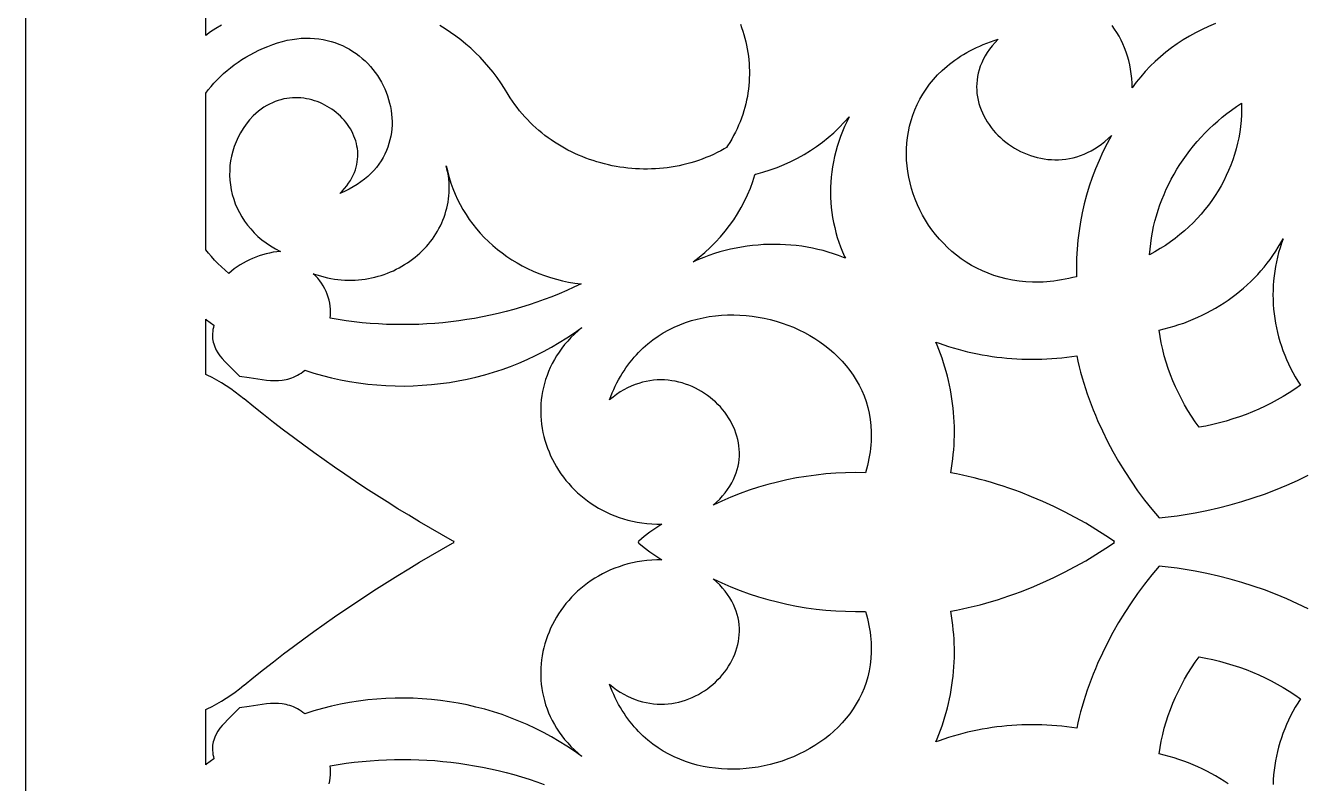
# Model space of a CAD drawing. Extents: x 2430 to 3430, y -1053 to 947.
# Drawn here: x 2429.6 to 2784.1, y 300.2 to 510.6 of the extents above; entities that cross this region are included whole.
import ezdxf

# ---------------------------------------------------------------- set-up
doc = ezdxf.new("R2010")
doc.units = 0
doc.layers.add('LAYER_1', color=18, linetype='CONTINUOUS')

msp = doc.modelspace()

# ---------------------------------------------------------------- linework, layer by layer
at = {"layer": 'LAYER_1'}
for points in [[(2429.56, -1052.54), (3429.56, -1052.54), (3429.56, 947.46), (2429.56, 947.46)], [(2508.55, 507.14), (2509.76, 507.07), (2510.94, 506.94), (2512.1, 506.76), (2513.23, 506.52), (2514.34, 506.23), (2515.41, 505.89), (2516.46, 505.5), (2517.48, 505.06), (2518.47, 504.57), (2519.43, 504.05), (2520.36, 503.48), (2521.26, 502.87), (2522.12, 502.22), (2522.95, 501.53), (2523.75, 500.81), (2524.51, 500.06), (2525.23, 499.28), (2525.92, 498.46), (2526.57, 497.62), (2527.18, 496.76), (2527.75, 495.87), (2528.28, 494.96), (2528.77, 494.03), (2529.22, 493.08), (2529.62, 492.11), (2529.98, 491.13), (2530.3, 490.14), (2530.57, 489.13), (2530.8, 488.12), (2530.98, 487.1), (2531.12, 486.07), (2531.2, 485.04), (2531.24, 484.01), (2531.23, 482.98), (2531.16, 481.95), (2531.05, 480.92), (2530.88, 479.9), (2530.66, 478.89), (2530.39, 477.89), (2530.06, 476.89), (2529.68, 475.91), (2529.24, 474.95), (2528.74, 474), (2528.19, 473.07), (2527.57, 472.16), (2526.9, 471.27), (2526.17, 470.41), (2525.38, 469.57), (2524.52, 468.76), (2523.6, 467.97), (2522.62, 467.22), (2521.58, 466.5), (2520.47, 465.82), (2519.3, 465.17), (2518.06, 464.57), (2516.75, 464), (2517.44, 464.7), (2518.08, 465.41), (2518.67, 466.13), (2519.2, 466.86), (2519.68, 467.59), (2520.1, 468.33), (2520.47, 469.07), (2520.8, 469.81), (2521.07, 470.56), (2521.3, 471.3), (2521.48, 472.05), (2521.61, 472.79), (2521.7, 473.54), (2521.74, 474.28), (2521.75, 475.01), (2521.71, 475.75), (2521.63, 476.47), (2521.51, 477.19), (2521.35, 477.9), (2521.16, 478.6), (2520.93, 479.29), (2520.67, 479.97), (2520.37, 480.64), (2520.04, 481.3), (2519.68, 481.94), (2519.28, 482.57), (2518.86, 483.18), (2518.41, 483.77), (2517.93, 484.35), (2517.43, 484.91), (2516.9, 485.44), (2516.35, 485.96), (2515.78, 486.46), (2515.18, 486.93), (2514.57, 487.38), (2513.93, 487.8), (2513.28, 488.2), (2512.6, 488.57), (2511.92, 488.91), (2511.21, 489.23), (2510.5, 489.51), (2509.77, 489.77), (2509.03, 489.99), (2508.28, 490.18), (2507.52, 490.34), (2506.75, 490.46), (2505.97, 490.54), (2505.19, 490.59), (2504.4, 490.6), (2503.61, 490.58), (2502.81, 490.51), (2502.02, 490.4), (2501.22, 490.26), (2500.42, 490.06), (2499.63, 489.83), (2498.83, 489.55), (2498.05, 489.22), (2497.26, 488.85), (2496.48, 488.43), (2495.71, 487.97), (2494.95, 487.45), (2494.19, 486.88), (2493.45, 486.26), (2492.72, 485.59), (2491.71, 484.46), (2490.79, 483.3), (2489.95, 482.1), (2489.2, 480.87), (2488.53, 479.62), (2487.95, 478.35), (2487.45, 477.05), (2487.03, 475.74), (2486.7, 474.42), (2486.45, 473.08), (2486.28, 471.74), (2486.19, 470.4), (2486.18, 469.06), (2486.25, 467.72), (2486.39, 466.39), (2486.62, 465.06), (2486.92, 463.76), (2487.3, 462.46), (2487.75, 461.19), (2488.28, 459.94), (2488.88, 458.72), (2489.56, 457.53), (2490.31, 456.37), (2491.13, 455.24), (2492.03, 454.16), (2493, 453.12), (2494.03, 452.12), (2495.14, 451.17), (2496.31, 450.28), (2497.56, 449.44), (2498.87, 448.66), (2500.25, 447.95), (2499.25, 447.83), (2498.25, 447.68), (2497.27, 447.49), (2496.3, 447.26), (2495.34, 447), (2494.39, 446.7), (2493.46, 446.36), (2492.55, 445.99), (2491.65, 445.59), (2490.77, 445.15), (2489.91, 444.67), (2489.07, 444.17), (2488.25, 443.63), (2487.46, 443.06), (2486.69, 442.45), (2485.94, 441.82), (2484.9, 442.71), (2483.89, 443.62), (2482.93, 444.55), (2482.01, 445.51), (2481.13, 446.48), (2480.29, 447.47), (2479.56, 448.4), (2479.56, 491.91), (2480.25, 492.8), (2481.03, 493.74), (2481.84, 494.66), (2482.7, 495.56), (2483.58, 496.44), (2484.5, 497.3), (2485.45, 498.13), (2486.44, 498.93), (2487.46, 499.71), (2488.51, 500.46), (2489.6, 501.18), (2490.72, 501.87), (2491.87, 502.53), (2493.06, 503.16), (2494.27, 503.76), (2495.53, 504.33), (2496.81, 504.86), (2498.12, 505.36), (2499.5, 505.83), (2500.85, 506.22), (2502.18, 506.54), (2503.5, 506.79), (2504.8, 506.97), (2506.07, 507.09), (2507.32, 507.15)], [(2698.54, 505.95), (2697.75, 505.02), (2697.03, 504.08), (2696.38, 503.14), (2695.8, 502.19), (2695.29, 501.24), (2694.84, 500.28), (2694.46, 499.33), (2694.14, 498.37), (2693.88, 497.41), (2693.68, 496.45), (2693.54, 495.5), (2693.45, 494.55), (2693.42, 493.6), (2693.45, 492.67), (2693.53, 491.73), (2693.66, 490.81), (2693.83, 489.9), (2694.06, 489), (2694.33, 488.12), (2694.65, 487.24), (2695.02, 486.38), (2695.42, 485.54), (2695.87, 484.72), (2696.36, 483.91), (2696.88, 483.13), (2697.44, 482.36), (2698.04, 481.62), (2698.67, 480.9), (2699.33, 480.21), (2700.03, 479.54), (2700.75, 478.9), (2701.5, 478.29), (2702.28, 477.71), (2703.08, 477.16), (2703.91, 476.64), (2704.76, 476.15), (2705.63, 475.7), (2706.52, 475.29), (2707.43, 474.91), (2708.35, 474.57), (2709.29, 474.27), (2710.25, 474.01), (2711.21, 473.8), (2712.19, 473.62), (2713.17, 473.49), (2714.17, 473.41), (2715.17, 473.37), (2716.17, 473.38), (2717.18, 473.44), (2718.19, 473.56), (2719.2, 473.72), (2720.21, 473.93), (2721.22, 474.2), (2722.23, 474.53), (2723.23, 474.91), (2724.22, 475.35), (2725.21, 475.85), (2726.18, 476.41), (2727.15, 477.03), (2728.1, 477.72), (2729.04, 478.46), (2729.97, 479.28), (2730.87, 480.16), (2729.64, 477.87), (2728.49, 475.56), (2727.41, 473.21), (2726.42, 470.84), (2725.52, 468.44), (2724.69, 466.02), (2723.95, 463.58), (2723.3, 461.12), (2722.73, 458.64), (2722.24, 456.14), (2721.85, 453.63), (2721.53, 451.1), (2721.31, 448.57), (2721.17, 446.02), (2721.12, 443.47), (2721.15, 440.92), (2720.09, 440.65), (2719.03, 440.41), (2717.98, 440.19), (2716.94, 440), (2715.91, 439.84), (2714.89, 439.7), (2713.88, 439.59), (2712.87, 439.5), (2711.88, 439.44), (2710.9, 439.4), (2709.93, 439.39), (2708.96, 439.4), (2707.07, 439.49), (2705.21, 439.68), (2703.4, 439.95), (2701.63, 440.3), (2699.91, 440.74), (2698.23, 441.26), (2696.6, 441.85), (2695.02, 442.52), (2693.48, 443.26), (2692, 444.07), (2690.57, 444.94), (2689.18, 445.87), (2687.86, 446.87), (2686.58, 447.92), (2685.36, 449.02), (2684.2, 450.18), (2683.09, 451.38), (2682.04, 452.63), (2681.05, 453.92), (2680.12, 455.25), (2679.25, 456.62), (2678.45, 458.02), (2677.7, 459.45), (2677.02, 460.91), (2676.41, 462.4), (2675.86, 463.91), (2675.38, 465.43), (2674.97, 466.98), (2674.62, 468.53), (2674.35, 470.1), (2674.15, 471.68), (2674.02, 473.26), (2673.96, 474.84), (2673.98, 476.43), (2674.08, 478.01), (2674.25, 479.58), (2674.49, 481.15), (2674.82, 482.7), (2675.23, 484.24), (2675.71, 485.76), (2676.28, 487.26), (2676.93, 488.74), (2677.66, 490.19), (2678.48, 491.61), (2679.39, 493), (2680.38, 494.35), (2681.46, 495.67), (2682.62, 496.95), (2683.88, 498.18), (2685.23, 499.37), (2685.94, 499.94), (2686.67, 500.51), (2687.42, 501.06), (2688.2, 501.59), (2689, 502.12), (2689.82, 502.63), (2690.67, 503.12), (2691.55, 503.6), (2692.44, 504.06), (2693.36, 504.51), (2694.31, 504.95), (2695.28, 505.36), (2696.27, 505.77), (2697.29, 506.15), (2698.33, 506.52), (2699.4, 506.86)], [(2766.94, 487.46), (2766.9, 485.85), (2766.8, 484.24), (2766.64, 482.65), (2766.42, 481.07), (2766.15, 479.5), (2765.82, 477.95), (2765.43, 476.41), (2764.99, 474.88), (2764.5, 473.38), (2763.95, 471.89), (2763.35, 470.42), (2762.7, 468.97), (2761.99, 467.55), (2761.24, 466.15), (2760.44, 464.77), (2759.58, 463.42), (2758.68, 462.09), (2757.74, 460.8), (2756.74, 459.53), (2755.7, 458.29), (2754.62, 457.08), (2753.48, 455.91), (2752.31, 454.77), (2751.09, 453.66), (2749.83, 452.6), (2748.53, 451.56), (2747.19, 450.57), (2745.8, 449.62), (2744.38, 448.71), (2742.92, 447.84), (2741.42, 447.01), (2741.55, 448.59), (2741.73, 450.16), (2741.96, 451.72), (2742.23, 453.27), (2742.55, 454.81), (2742.92, 456.34), (2743.33, 457.85), (2743.79, 459.35), (2744.29, 460.83), (2744.84, 462.3), (2745.42, 463.75), (2746.06, 465.19), (2746.73, 466.61), (2747.45, 468.01), (2748.2, 469.39), (2749, 470.75), (2749.84, 472.08), (2750.72, 473.4), (2751.63, 474.69), (2752.59, 475.96), (2753.58, 477.21), (2754.62, 478.43), (2755.69, 479.62), (2756.79, 480.79), (2757.94, 481.93), (2759.12, 483.05), (2760.33, 484.13), (2761.58, 485.18), (2762.87, 486.2), (2764.19, 487.19), (2765.54, 488.15), (2766.93, 489.08)], [(2657.41, 483.95), (2656.78, 482.59), (2656.2, 481.21), (2655.67, 479.83), (2655.18, 478.45), (2654.75, 477.05), (2654.36, 475.65), (2654.01, 474.24), (2653.71, 472.83), (2653.46, 471.41), (2653.26, 470), (2653.1, 468.58), (2652.99, 467.16), (2652.92, 465.75), (2652.9, 464.33), (2652.93, 462.92), (2653, 461.51), (2653.12, 460.11), (2653.28, 458.71), (2653.49, 457.32), (2653.75, 455.93), (2654.05, 454.56), (2654.39, 453.19), (2654.78, 451.84), (2655.22, 450.5), (2655.7, 449.17), (2656.22, 447.85), (2656.79, 446.55), (2657.02, 446.08), (2656.51, 446.29), (2655.1, 446.81), (2653.69, 447.3), (2652.26, 447.75), (2650.81, 448.15), (2649.35, 448.51), (2647.88, 448.83), (2646.4, 449.11), (2644.91, 449.35), (2643.41, 449.54), (2641.91, 449.69), (2640.4, 449.8), (2638.88, 449.87), (2637.36, 449.9), (2635.84, 449.88), (2634.31, 449.82), (2632.79, 449.71), (2631.26, 449.57), (2629.73, 449.38), (2628.21, 449.14), (2626.69, 448.87), (2625.18, 448.55), (2623.67, 448.18), (2622.16, 447.78), (2620.67, 447.33), (2619.18, 446.83), (2617.71, 446.29), (2616.24, 445.71), (2614.79, 445.08), (2616.43, 446.35), (2618.01, 447.67), (2619.53, 449.05), (2620.97, 450.49), (2622.35, 451.98), (2623.65, 453.51), (2624.89, 455.1), (2626.04, 456.73), (2627.12, 458.4), (2628.13, 460.11), (2629.05, 461.86), (2629.89, 463.65), (2630.66, 465.46), (2631.33, 467.31), (2631.92, 469.18), (2631.96, 469.34), (2632.14, 469.38), (2634.15, 469.93), (2636.14, 470.56), (2638.1, 471.27), (2640.02, 472.05), (2641.9, 472.91), (2643.75, 473.84), (2645.55, 474.84), (2647.3, 475.92), (2649.01, 477.06), (2650.66, 478.27), (2652.26, 479.55), (2653.81, 480.89), (2655.3, 482.3), (2656.72, 483.77), (2658.08, 485.3)], [(2546.52, 470.75), (2546.69, 469.87), (2547.06, 468.48), (2547.54, 466.92), (2548.09, 465.38), (2548.71, 463.87), (2549.38, 462.39), (2550.12, 460.94), (2550.91, 459.53), (2551.76, 458.15), (2552.67, 456.81), (2553.63, 455.5), (2554.64, 454.23), (2555.71, 453.01), (2556.83, 451.82), (2557.99, 450.67), (2559.2, 449.57), (2560.46, 448.51), (2561.76, 447.5), (2563.1, 446.54), (2564.48, 445.62), (2565.91, 444.76), (2567.37, 443.95), (2568.86, 443.19), (2570.4, 442.48), (2571.96, 441.83), (2573.56, 441.23), (2575.19, 440.7), (2576.85, 440.22), (2578.53, 439.8), (2580.24, 439.44), (2581.98, 439.15), (2583.74, 438.92), (2581.72, 437.97), (2579.69, 437.06), (2577.64, 436.18), (2575.57, 435.35), (2573.49, 434.56), (2571.39, 433.82), (2569.28, 433.11), (2567.15, 432.45), (2565.02, 431.83), (2562.87, 431.25), (2560.71, 430.71), (2558.54, 430.22), (2556.35, 429.76), (2554.16, 429.35), (2551.97, 428.99), (2549.76, 428.66), (2547.55, 428.38), (2545.33, 428.15), (2543.11, 427.95), (2540.88, 427.8), (2538.65, 427.69), (2536.41, 427.63), (2534.17, 427.6), (2531.93, 427.63), (2529.69, 427.69), (2527.45, 427.8), (2525.21, 427.96), (2522.97, 428.15), (2520.74, 428.4), (2518.5, 428.68), (2516.27, 429.01), (2514.05, 429.39), (2514.13, 430.22), (2514.17, 431.06), (2514.14, 431.9), (2514.07, 432.74), (2513.94, 433.58), (2513.77, 434.4), (2513.54, 435.22), (2513.27, 436.02), (2512.94, 436.82), (2512.57, 437.59), (2512.15, 438.34), (2511.69, 439.08), (2511.18, 439.79), (2510.63, 440.47), (2510.04, 441.12), (2509.4, 441.75), (2510.37, 441.41), (2511.35, 441.11), (2512.33, 440.84), (2513.3, 440.61), (2514.27, 440.42), (2515.24, 440.26), (2516.21, 440.13), (2517.17, 440.03), (2518.13, 439.97), (2519.09, 439.94), (2520.04, 439.94), (2520.98, 439.97), (2521.92, 440.03), (2522.85, 440.13), (2523.77, 440.25), (2524.68, 440.4), (2525.58, 440.58), (2526.48, 440.78), (2527.36, 441.02), (2528.23, 441.28), (2529.1, 441.56), (2529.94, 441.88), (2530.78, 442.22), (2531.6, 442.58), (2532.41, 442.97), (2533.2, 443.38), (2533.98, 443.81), (2534.74, 444.27), (2535.49, 444.75), (2536.22, 445.25), (2536.93, 445.77), (2537.62, 446.32), (2538.29, 446.88), (2538.95, 447.47), (2539.58, 448.07), (2540.19, 448.69), (2540.78, 449.33), (2541.35, 449.99), (2541.9, 450.66), (2542.42, 451.36), (2542.91, 452.07), (2543.39, 452.79), (2543.84, 453.53), (2544.26, 454.28), (2544.65, 455.05), (2545.02, 455.83), (2545.36, 456.63), (2545.67, 457.44), (2545.96, 458.26), (2546.21, 459.09), (2546.43, 459.93), (2546.62, 460.79), (2546.78, 461.65), (2546.91, 462.53), (2547.01, 463.41), (2547.07, 464.3), (2547.1, 465.2), (2547.09, 466.11), (2547.05, 467.03), (2546.97, 467.95), (2546.86, 468.88), (2546.71, 469.81), (2546.69, 469.87), (2546.64, 470.07), (2546.29, 471.69)], [(2778.02, 450.2), (2777.61, 448.92), (2777.23, 447.63), (2776.9, 446.33), (2776.61, 445.04), (2776.35, 443.73), (2776.14, 442.43), (2775.96, 441.12), (2775.82, 439.81), (2775.73, 438.49), (2775.67, 437.18), (2775.65, 435.87), (2775.67, 434.55), (2775.73, 433.24), (2775.82, 431.93), (2775.96, 430.63), (2776.13, 429.33), (2776.34, 428.03), (2776.59, 426.74), (2776.88, 425.46), (2777.21, 424.18), (2777.57, 422.91), (2777.98, 421.65), (2778.42, 420.39), (2778.9, 419.15), (2779.41, 417.92), (2779.97, 416.7), (2780.56, 415.49), (2781.18, 414.3), (2781.85, 413.11), (2782.55, 411.95), (2783.29, 410.8), (2781.73, 409.71), (2780.14, 408.67), (2778.51, 407.67), (2776.85, 406.72), (2775.17, 405.82), (2773.46, 404.96), (2771.73, 404.16), (2769.97, 403.39), (2768.18, 402.68), (2766.38, 402.02), (2764.55, 401.41), (2762.71, 400.84), (2760.84, 400.33), (2758.96, 399.87), (2757.06, 399.46), (2755.15, 399.1), (2754.07, 400.62), (2753.04, 402.16), (2752.05, 403.74), (2751.12, 405.34), (2750.23, 406.97), (2749.4, 408.63), (2748.61, 410.3), (2747.88, 412), (2747.21, 413.71), (2746.58, 415.45), (2746.01, 417.19), (2745.5, 418.95), (2745.05, 420.73), (2744.66, 422.51), (2744.32, 424.3), (2744.05, 426.1), (2745.44, 426.42), (2746.83, 426.78), (2748.2, 427.17), (2749.55, 427.6), (2750.88, 428.06), (2752.2, 428.55), (2753.51, 429.08), (2754.79, 429.64), (2756.05, 430.23), (2757.3, 430.85), (2758.52, 431.5), (2759.73, 432.18), (2760.91, 432.89), (2762.07, 433.64), (2763.21, 434.41), (2764.32, 435.21), (2765.41, 436.03), (2766.48, 436.89), (2767.52, 437.77), (2768.54, 438.68), (2769.53, 439.61), (2770.49, 440.57), (2771.42, 441.55), (2772.33, 442.56), (2773.2, 443.6), (2774.05, 444.65), (2774.87, 445.73), (2775.65, 446.84), (2776.41, 447.96), (2777.13, 449.11), (2777.82, 450.28), (2778.47, 451.47)], [(2479.77, 428.94), (2480.78, 428.17), (2481.82, 427.42), (2481.67, 426.83), (2481.56, 426.26), (2481.49, 425.71), (2481.44, 425.18), (2481.42, 424.66), (2481.43, 424.15), (2481.47, 423.66), (2481.54, 423.19), (2481.63, 422.73), (2481.75, 422.27), (2482.05, 421.4), (2482.45, 420.56), (2482.94, 419.75), (2483.5, 418.96), (2484.12, 418.18), (2484.81, 417.41), (2485.56, 416.63), (2487.19, 415.03), (2488.96, 413.33), (2491.58, 412.92), (2494.04, 412.52), (2495.23, 412.35), (2496.38, 412.21), (2497.51, 412.12), (2498.62, 412.08), (2499.71, 412.1), (2500.78, 412.2), (2501.84, 412.38), (2502.36, 412.51), (2502.89, 412.66), (2503.41, 412.84), (2503.93, 413.05), (2504.45, 413.29), (2504.97, 413.55), (2505.48, 413.85), (2506, 414.18), (2506.52, 414.54), (2507.04, 414.94), (2509.5, 414.16), (2511.97, 413.46), (2514.45, 412.84), (2516.95, 412.29), (2519.46, 411.82), (2521.97, 411.42), (2524.5, 411.1), (2527.02, 410.86), (2529.55, 410.69), (2532.08, 410.59), (2534.6, 410.57), (2537.13, 410.63), (2539.64, 410.76), (2542.15, 410.96), (2544.66, 411.23), (2547.15, 411.58), (2549.62, 412), (2552.08, 412.49), (2554.53, 413.06), (2556.96, 413.69), (2559.36, 414.4), (2561.75, 415.18), (2564.1, 416.03), (2566.44, 416.95), (2568.74, 417.94), (2571.01, 419), (2573.26, 420.14), (2575.46, 421.34), (2577.64, 422.61), (2579.77, 423.94), (2581.86, 425.35), (2583.92, 426.83), (2582.85, 425.91), (2581.84, 424.98), (2580.88, 424.02), (2579.98, 423.04), (2579.13, 422.05), (2578.34, 421.03), (2577.6, 420), (2576.91, 418.95), (2576.27, 417.89), (2575.69, 416.82), (2575.15, 415.73), (2574.67, 414.64), (2574.24, 413.53), (2573.85, 412.42), (2573.52, 411.29), (2573.23, 410.16), (2572.99, 409.03), (2572.8, 407.9), (2572.66, 406.76), (2572.56, 405.62), (2572.51, 404.47), (2572.5, 403.34), (2572.54, 402.2), (2572.62, 401.06), (2572.74, 399.94), (2572.91, 398.81), (2573.12, 397.7), (2573.37, 396.59), (2573.67, 395.49), (2574, 394.4), (2574.38, 393.32), (2574.8, 392.26), (2575.25, 391.21), (2575.75, 390.18), (2576.28, 389.16), (2576.85, 388.16), (2577.46, 387.18), (2578.1, 386.22), (2578.79, 385.28), (2579.5, 384.36), (2580.26, 383.47), (2581.04, 382.6), (2581.86, 381.76), (2582.72, 380.94), (2583.61, 380.16), (2584.53, 379.4), (2585.48, 378.67), (2586.47, 377.98), (2587.48, 377.31), (2588.53, 376.69), (2589.61, 376.1), (2590.71, 375.54), (2591.85, 375.02), (2593.01, 374.54), (2594.21, 374.11), (2595.42, 373.71), (2596.67, 373.36), (2597.94, 373.05), (2599.24, 372.78), (2600.57, 372.56), (2601.91, 372.39), (2603.29, 372.27), (2604.68, 372.19), (2606.1, 372.17), (2604.42, 371.1), (2602.79, 369.96), (2601.21, 368.77), (2599.69, 367.53), (2599.51, 367.37), (2599.63, 367.26), (2599.51, 367.14), (2599.69, 366.98), (2601.21, 365.74), (2602.79, 364.55), (2604.42, 363.41), (2606.1, 362.34), (2604.68, 362.32), (2603.29, 362.24), (2601.91, 362.12), (2600.57, 361.95), (2599.24, 361.73), (2597.94, 361.47), (2596.67, 361.16), (2595.42, 360.8), (2594.21, 360.4), (2593.01, 359.97), (2591.85, 359.49), (2590.71, 358.97), (2589.61, 358.42), (2588.53, 357.82), (2587.48, 357.2), (2586.47, 356.53), (2585.48, 355.84), (2584.53, 355.11), (2583.61, 354.36), (2582.72, 353.57), (2581.86, 352.75), (2581.04, 351.91), (2580.26, 351.04), (2579.5, 350.15), (2578.79, 349.23), (2578.1, 348.29), (2577.46, 347.33), (2576.85, 346.35), (2576.28, 345.35), (2575.75, 344.33), (2575.25, 343.3), (2574.8, 342.25), (2574.38, 341.19), (2574, 340.11), (2573.67, 339.02), (2573.37, 337.92), (2573.12, 336.82), (2572.91, 335.7), (2572.74, 334.58), (2572.62, 333.45), (2572.54, 332.31), (2572.5, 331.18), (2572.51, 330.04), (2572.56, 328.9), (2572.66, 327.75), (2572.8, 326.62), (2572.99, 325.48), (2573.23, 324.35), (2573.52, 323.22), (2573.85, 322.1), (2574.24, 320.98), (2574.67, 319.87), (2575.15, 318.78), (2575.69, 317.69), (2576.27, 316.62), (2576.91, 315.56), (2577.6, 314.51), (2578.34, 313.48), (2579.13, 312.46), (2579.98, 311.47), (2580.88, 310.49), (2581.84, 309.53), (2582.85, 308.6), (2583.92, 307.69), (2581.86, 309.16), (2579.77, 310.57), (2577.64, 311.91), (2575.46, 313.18), (2573.26, 314.38), (2571.01, 315.51), (2568.74, 316.57), (2566.44, 317.56), (2564.1, 318.48), (2561.75, 319.33), (2559.36, 320.11), (2556.96, 320.82), (2554.53, 321.45), (2552.08, 322.02), (2549.62, 322.51), (2547.15, 322.93), (2544.66, 323.28), (2542.15, 323.55), (2539.64, 323.76), (2537.13, 323.88), (2534.6, 323.94), (2532.08, 323.92), (2529.55, 323.82), (2527.02, 323.65), (2524.5, 323.41), (2521.97, 323.09), (2519.46, 322.69), (2516.95, 322.22), (2514.45, 321.67), (2511.97, 321.05), (2509.5, 320.35), (2507.04, 319.57), (2506.52, 319.97), (2506, 320.33), (2505.48, 320.66), (2504.97, 320.96), (2504.45, 321.23), (2503.93, 321.46), (2503.41, 321.67), (2502.89, 321.85), (2502.36, 322), (2501.84, 322.13), (2500.78, 322.31), (2499.71, 322.41), (2498.62, 322.44), (2497.51, 322.4), (2496.38, 322.3), (2495.23, 322.16), (2494.04, 321.99), (2491.58, 321.59), (2488.96, 321.18), (2487.19, 319.48), (2485.56, 317.88), (2484.81, 317.1), (2484.12, 316.33), (2483.5, 315.55), (2482.94, 314.76), (2482.45, 313.95), (2482.05, 313.11), (2481.75, 312.24), (2481.63, 311.78), (2481.54, 311.32), (2481.47, 310.85), (2481.43, 310.36), (2481.42, 309.85), (2481.44, 309.34), (2481.49, 308.8), (2481.56, 308.25), (2481.67, 307.68), (2481.82, 307.09), (2480.78, 306.34), (2479.77, 305.57), (2479.56, 305.41), (2479.56, 320.73), (2479.94, 320.91), (2481.3, 321.6), (2482.63, 322.33), (2483.94, 323.1), (2485.23, 323.9), (2486.5, 324.74), (2487.74, 325.62), (2488.96, 326.53), (2490.15, 327.48), (2490.19, 327.5), (2492.9, 329.71), (2495.62, 331.89), (2498.37, 334.04), (2501.14, 336.18), (2503.92, 338.29), (2506.73, 340.37), (2509.56, 342.43), (2512.41, 344.46), (2515.27, 346.47), (2518.16, 348.46), (2521.06, 350.42), (2523.99, 352.35), (2526.93, 354.26), (2529.89, 356.14), (2532.87, 358), (2535.87, 359.83), (2538.89, 361.64), (2541.92, 363.42), (2544.98, 365.17), (2548.05, 366.9), (2548.48, 367.14), (2548.27, 367.26), (2548.48, 367.37), (2548.05, 367.61), (2544.98, 369.34), (2541.92, 371.09), (2538.89, 372.87), (2535.87, 374.68), (2532.87, 376.51), (2529.89, 378.37), (2526.93, 380.25), (2523.99, 382.16), (2521.06, 384.09), (2518.16, 386.05), (2515.27, 388.04), (2512.41, 390.05), (2509.56, 392.08), (2506.73, 394.14), (2503.92, 396.23), (2501.14, 398.33), (2498.37, 400.47), (2495.62, 402.62), (2492.9, 404.8), (2490.19, 407.01), (2490.15, 407.03), (2488.96, 407.98), (2487.74, 408.89), (2486.5, 409.77), (2485.23, 410.61), (2483.94, 411.42), (2482.63, 412.18), (2481.3, 412.91), (2479.94, 413.6), (2479.56, 413.78), (2479.56, 429.1)], [(2627.75, 430.28), (2629.45, 430.16), (2631.15, 429.98), (2632.84, 429.72), (2634.51, 429.4), (2636.18, 429.02), (2637.82, 428.57), (2639.44, 428.06), (2641.04, 427.49), (2642.61, 426.86), (2644.15, 426.17), (2645.66, 425.42), (2647.14, 424.62), (2648.57, 423.75), (2649.96, 422.83), (2651.3, 421.86), (2652.6, 420.83), (2653.84, 419.75), (2655.03, 418.62), (2656.16, 417.43), (2657.23, 416.2), (2658.24, 414.92), (2659.18, 413.58), (2660.05, 412.21), (2660.84, 410.78), (2661.56, 409.31), (2662.2, 407.8), (2662.76, 406.24), (2663.23, 404.64), (2663.61, 403), (2663.91, 401.31), (2664.1, 399.59), (2664.2, 397.83), (2664.21, 396.93), (2664.2, 396.03), (2664.16, 395.12), (2664.09, 394.2), (2664, 393.26), (2663.88, 392.32), (2663.73, 391.38), (2663.56, 390.42), (2663.35, 389.45), (2663.12, 388.48), (2662.86, 387.5), (2662.57, 386.51), (2659.82, 386.54), (2657.07, 386.49), (2654.33, 386.36), (2651.6, 386.15), (2648.89, 385.86), (2646.18, 385.49), (2643.49, 385.04), (2640.82, 384.51), (2638.17, 383.9), (2635.54, 383.22), (2632.93, 382.45), (2630.35, 381.61), (2627.8, 380.69), (2625.27, 379.7), (2622.78, 378.62), (2620.32, 377.48), (2621.27, 378.32), (2622.14, 379.18), (2622.95, 380.05), (2623.69, 380.94), (2624.35, 381.83), (2624.96, 382.74), (2625.49, 383.66), (2625.97, 384.58), (2626.38, 385.51), (2626.73, 386.44), (2627.02, 387.38), (2627.25, 388.32), (2627.43, 389.26), (2627.55, 390.2), (2627.61, 391.13), (2627.63, 392.07), (2627.59, 393), (2627.5, 393.92), (2627.36, 394.83), (2627.17, 395.74), (2626.94, 396.64), (2626.66, 397.52), (2626.33, 398.4), (2625.97, 399.25), (2625.56, 400.1), (2625.12, 400.92), (2624.63, 401.73), (2624.11, 402.52), (2623.55, 403.29), (2622.96, 404.04), (2622.33, 404.76), (2621.67, 405.46), (2620.98, 406.13), (2620.27, 406.77), (2619.52, 407.39), (2618.75, 407.97), (2617.95, 408.53), (2617.12, 409.05), (2616.28, 409.54), (2615.41, 409.99), (2614.52, 410.4), (2613.62, 410.78), (2612.69, 411.12), (2611.75, 411.41), (2610.8, 411.67), (2609.83, 411.88), (2608.85, 412.05), (2607.86, 412.17), (2606.85, 412.24), (2605.84, 412.26), (2604.83, 412.24), (2603.8, 412.16), (2602.78, 412.03), (2601.75, 411.84), (2600.72, 411.6), (2599.68, 411.3), (2598.65, 410.95), (2597.62, 410.53), (2596.6, 410.05), (2595.58, 409.52), (2594.56, 408.91), (2593.55, 408.25), (2592.55, 407.51), (2591.57, 406.71), (2591.94, 407.7), (2592.34, 408.67), (2592.75, 409.62), (2593.18, 410.54), (2593.63, 411.44), (2594.1, 412.32), (2594.58, 413.17), (2595.08, 414.01), (2595.6, 414.82), (2596.13, 415.6), (2596.68, 416.37), (2597.24, 417.11), (2597.82, 417.84), (2598.41, 418.54), (2599.02, 419.22), (2599.64, 419.87), (2600.92, 421.13), (2602.24, 422.29), (2603.62, 423.38), (2605.04, 424.38), (2606.5, 425.3), (2607.99, 426.14), (2609.52, 426.9), (2611.08, 427.58), (2612.68, 428.18), (2614.29, 428.71), (2615.93, 429.16), (2617.58, 429.54), (2619.26, 429.84), (2620.94, 430.07), (2622.64, 430.23), (2624.34, 430.32), (2626.04, 430.33)], [(2622.78, 355.89), (2625.27, 354.81), (2627.8, 353.82), (2630.35, 352.9), (2632.93, 352.06), (2635.54, 351.29), (2638.17, 350.61), (2640.82, 350), (2643.49, 349.47), (2646.18, 349.02), (2648.89, 348.65), (2651.6, 348.36), (2654.33, 348.15), (2657.07, 348.02), (2659.82, 347.97), (2662.57, 348.01), (2662.86, 347.01), (2663.12, 346.03), (2663.35, 345.06), (2663.56, 344.09), (2663.73, 343.14), (2663.88, 342.19), (2664, 341.25), (2664.09, 340.32), (2664.16, 339.39), (2664.2, 338.48), (2664.21, 337.58), (2664.2, 336.68), (2664.1, 334.92), (2663.91, 333.2), (2663.61, 331.52), (2663.23, 329.87), (2662.76, 328.27), (2662.2, 326.72), (2661.56, 325.2), (2660.84, 323.73), (2660.05, 322.31), (2659.18, 320.93), (2658.24, 319.6), (2657.23, 318.31), (2656.16, 317.08), (2655.03, 315.89), (2653.84, 314.76), (2652.6, 313.68), (2651.3, 312.65), (2649.96, 311.68), (2648.57, 310.76), (2647.14, 309.89), (2645.66, 309.09), (2644.15, 308.34), (2642.61, 307.65), (2641.04, 307.02), (2639.44, 306.45), (2637.82, 305.94), (2636.18, 305.49), (2634.51, 305.11), (2632.84, 304.79), (2631.15, 304.54), (2629.45, 304.35), (2627.75, 304.23), (2626.04, 304.18), (2624.34, 304.19), (2622.64, 304.28), (2620.94, 304.44), (2619.26, 304.67), (2617.58, 304.97), (2615.93, 305.35), (2614.29, 305.8), (2612.68, 306.33), (2611.08, 306.93), (2609.52, 307.61), (2607.99, 308.37), (2606.5, 309.21), (2605.04, 310.13), (2603.62, 311.13), (2602.24, 312.22), (2600.92, 313.39), (2599.64, 314.64), (2599.02, 315.29), (2598.41, 315.97), (2597.82, 316.67), (2597.24, 317.4), (2596.68, 318.14), (2596.13, 318.91), (2595.6, 319.7), (2595.08, 320.51), (2594.58, 321.34), (2594.1, 322.19), (2593.63, 323.07), (2593.18, 323.97), (2592.75, 324.89), (2592.34, 325.84), (2591.94, 326.81), (2591.57, 327.8), (2592.55, 327), (2593.55, 326.26), (2594.56, 325.6), (2595.58, 325), (2596.6, 324.46), (2597.62, 323.98), (2598.65, 323.56), (2599.68, 323.21), (2600.72, 322.91), (2601.75, 322.67), (2602.78, 322.49), (2603.8, 322.35), (2604.83, 322.28), (2605.84, 322.25), (2606.85, 322.27), (2607.86, 322.34), (2608.85, 322.46), (2609.83, 322.63), (2610.8, 322.84), (2611.75, 323.1), (2612.69, 323.39), (2613.62, 323.73), (2614.52, 324.11), (2615.41, 324.52), (2616.28, 324.97), (2617.12, 325.46), (2617.95, 325.98), (2618.75, 326.54), (2619.52, 327.12), (2620.27, 327.74), (2620.98, 328.38), (2621.67, 329.05), (2622.33, 329.75), (2622.96, 330.47), (2623.55, 331.22), (2624.11, 331.99), (2624.63, 332.78), (2625.12, 333.59), (2625.56, 334.41), (2625.97, 335.26), (2626.33, 336.12), (2626.66, 336.99), (2626.94, 337.87), (2627.17, 338.77), (2627.36, 339.68), (2627.5, 340.59), (2627.59, 341.52), (2627.63, 342.44), (2627.61, 343.38), (2627.55, 344.31), (2627.43, 345.25), (2627.25, 346.19), (2627.02, 347.13), (2626.73, 348.07), (2626.38, 349), (2625.97, 349.93), (2625.49, 350.85), (2624.96, 351.77), (2624.35, 352.68), (2623.69, 353.57), (2622.95, 354.46), (2622.14, 355.33), (2621.27, 356.19), (2620.32, 357.03)]]:
    msp.add_lwpolyline(points, close=True, dxfattribs=at)
for points in [[(2483.91, 510.78), (2482.39, 509.84), (2480.9, 508.85), (2479.56, 507.91), (2479.56, 514.77)], [(2627.89, 511.05), (2628.24, 510.09), (2628.57, 509.11), (2628.87, 508.13), (2629.14, 507.15), (2629.39, 506.16), (2629.61, 505.16), (2629.8, 504.16), (2629.97, 503.15), (2630.11, 502.14), (2630.22, 501.13), (2630.31, 500.12), (2630.36, 499.1), (2630.39, 498.08), (2630.4, 497.06), (2630.37, 496.04), (2630.32, 495.02), (2630.23, 494), (2630.12, 492.98), (2629.98, 491.96), (2629.82, 490.95), (2629.62, 489.94), (2629.39, 488.93), (2629.14, 487.93), (2628.85, 486.92), (2628.54, 485.93), (2628.19, 484.94), (2627.82, 483.95), (2627.41, 482.98), (2626.98, 482), (2626.52, 481.04), (2626.02, 480.08), (2625.5, 479.14), (2624.94, 478.2), (2624.35, 477.27), (2624, 476.74), (2623.43, 476.41), (2622.43, 475.87), (2621.42, 475.35), (2620.4, 474.86), (2619.37, 474.4), (2618.33, 473.97), (2617.29, 473.57), (2616.23, 473.19), (2615.17, 472.85), (2614.11, 472.53), (2613.03, 472.23), (2611.96, 471.97), (2610.88, 471.73), (2609.79, 471.52), (2608.7, 471.34), (2607.61, 471.18), (2606.51, 471.05), (2605.42, 470.95), (2604.32, 470.87), (2603.22, 470.82), (2602.12, 470.8), (2601.02, 470.8), (2599.93, 470.83), (2598.83, 470.88), (2597.74, 470.96), (2596.65, 471.07), (2595.56, 471.2), (2594.48, 471.35), (2593.4, 471.53), (2592.33, 471.73), (2591.26, 471.96), (2590.2, 472.22), (2589.14, 472.5), (2588.1, 472.8), (2587.06, 473.13), (2586.03, 473.48), (2585, 473.85), (2583.99, 474.25), (2582.99, 474.67), (2582, 475.12), (2581.02, 475.59), (2580.05, 476.08), (2579.09, 476.59), (2578.15, 477.13), (2577.22, 477.69), (2576.3, 478.27), (2575.4, 478.88), (2574.52, 479.51), (2573.65, 480.16), (2572.79, 480.83), (2571.96, 481.52), (2571.14, 482.24), (2570.34, 482.98), (2569.56, 483.74), (2568.79, 484.52), (2568.05, 485.32), (2567.33, 486.14), (2566.63, 486.98), (2565.95, 487.85), (2565.29, 488.73), (2564.65, 489.63), (2564.04, 490.56), (2563.45, 491.5), (2562.47, 493.13), (2561.45, 494.7), (2560.38, 496.22), (2559.26, 497.7), (2558.11, 499.12), (2556.91, 500.5), (2555.67, 501.82), (2554.39, 503.1), (2553.08, 504.33), (2551.73, 505.51), (2550.35, 506.64), (2548.93, 507.72), (2547.48, 508.75), (2546.01, 509.73), (2544.5, 510.66)], [(2759.68, 511.17), (2757.81, 510.4), (2755.99, 509.56), (2754.2, 508.66), (2752.46, 507.7), (2750.76, 506.68), (2749.1, 505.6), (2747.49, 504.45), (2745.94, 503.25), (2744.43, 502), (2742.98, 500.69), (2741.58, 499.32), (2740.24, 497.91), (2738.96, 496.44), (2737.74, 494.92), (2736.59, 493.36), (2736.56, 494.68), (2736.48, 495.98), (2736.35, 497.25), (2736.17, 498.51), (2735.93, 499.74), (2735.65, 500.94), (2735.31, 502.12), (2734.93, 503.28), (2734.5, 504.41), (2734.03, 505.52), (2733.52, 506.6), (2732.96, 507.66), (2732.36, 508.68), (2731.73, 509.68), (2731.05, 510.66)], [(2785.46, 348.7), (2782.48, 350.14), (2779.46, 351.49), (2776.4, 352.76), (2773.3, 353.94), (2770.17, 355.03), (2767, 356.04), (2763.8, 356.96), (2760.57, 357.78), (2757.31, 358.52), (2754.03, 359.17), (2750.73, 359.72), (2749.07, 359.97), (2747.4, 360.19), (2745.73, 360.38), (2744.05, 360.56), (2742, 358.11), (2740.02, 355.59), (2738.11, 353.01), (2736.28, 350.37), (2734.52, 347.68), (2732.84, 344.93), (2731.25, 342.14), (2729.74, 339.31), (2728.33, 336.43), (2727, 333.53), (2726.38, 332.06), (2725.78, 330.59), (2725.2, 329.11), (2724.65, 327.62), (2724.12, 326.13), (2723.63, 324.63), (2723.15, 323.13), (2722.71, 321.63), (2722.29, 320.12), (2721.9, 318.61), (2721.53, 317.09), (2721.2, 315.58), (2719.82, 315.78), (2718.43, 315.96), (2717.05, 316.12), (2715.66, 316.25), (2714.28, 316.36), (2712.89, 316.44), (2711.5, 316.49), (2710.12, 316.53), (2708.73, 316.53), (2707.35, 316.52), (2705.96, 316.48), (2704.58, 316.41), (2703.2, 316.32), (2701.82, 316.21), (2700.45, 316.07), (2699.08, 315.91), (2697.71, 315.72), (2696.35, 315.51), (2694.99, 315.27), (2693.64, 315.02), (2692.29, 314.73), (2690.94, 314.43), (2689.61, 314.1), (2688.27, 313.74), (2686.95, 313.36), (2685.63, 312.96), (2684.32, 312.54), (2683.02, 312.09), (2682.14, 311.77), (2682.48, 312.59), (2682.97, 313.8), (2683.42, 315.01), (2683.86, 316.24), (2684.26, 317.47), (2684.64, 318.7), (2685, 319.95), (2685.33, 321.19), (2685.63, 322.45), (2685.91, 323.7), (2686.17, 324.97), (2686.39, 326.23), (2686.59, 327.5), (2686.77, 328.78), (2686.92, 330.05), (2687.04, 331.33), (2687.14, 332.61), (2687.21, 333.9), (2687.25, 335.18), (2687.27, 336.47), (2687.26, 337.75), (2687.23, 339.04), (2687.17, 340.33), (2687.08, 341.62), (2686.96, 342.91), (2686.82, 344.19), (2686.65, 345.48), (2686.46, 346.76), (2686.24, 348.05), (2687.87, 348.36), (2689.5, 348.69), (2691.13, 349.06), (2692.75, 349.45), (2694.37, 349.86), (2695.99, 350.3), (2697.6, 350.76), (2699.21, 351.25), (2700.81, 351.76), (2702.4, 352.3), (2703.99, 352.86), (2705.56, 353.44), (2708.7, 354.67), (2711.79, 355.98), (2714.84, 357.38), (2717.85, 358.86), (2720.8, 360.42), (2723.7, 362.05), (2726.54, 363.76), (2729.32, 365.53), (2731.69, 367.14), (2731.52, 367.26), (2731.69, 367.37), (2729.32, 368.98), (2726.54, 370.76), (2723.7, 372.46), (2720.8, 374.09), (2717.85, 375.65), (2714.84, 377.13), (2711.79, 378.53), (2708.7, 379.84), (2705.56, 381.07), (2703.99, 381.65), (2702.4, 382.21), (2700.81, 382.75), (2699.21, 383.26), (2697.6, 383.75), (2695.99, 384.21), (2694.37, 384.65), (2692.75, 385.06), (2691.13, 385.45), (2689.5, 385.82), (2687.87, 386.15), (2686.24, 386.47), (2686.46, 387.75), (2686.65, 389.03), (2686.82, 390.32), (2686.96, 391.6), (2687.08, 392.89), (2687.17, 394.18), (2687.23, 395.47), (2687.26, 396.76), (2687.27, 398.04), (2687.25, 399.33), (2687.21, 400.62), (2687.14, 401.9), (2687.04, 403.18), (2686.92, 404.46), (2686.77, 405.74), (2686.59, 407.01), (2686.39, 408.28), (2686.17, 409.55), (2685.91, 410.81), (2685.63, 412.06), (2685.33, 413.32), (2685, 414.57), (2684.64, 415.81), (2684.26, 417.04), (2683.86, 418.27), (2683.42, 419.5), (2682.97, 420.71), (2682.48, 421.92), (2682.14, 422.74), (2683.02, 422.42), (2684.32, 421.97), (2685.63, 421.55), (2686.95, 421.15), (2688.27, 420.77), (2689.61, 420.41), (2690.94, 420.08), (2692.29, 419.78), (2693.64, 419.5), (2694.99, 419.24), (2696.35, 419), (2697.71, 418.79), (2699.08, 418.6), (2700.45, 418.44), (2701.82, 418.3), (2703.2, 418.19), (2704.58, 418.1), (2705.96, 418.03), (2707.35, 417.99), (2708.73, 417.98), (2710.12, 417.98), (2711.5, 418.02), (2712.89, 418.07), (2714.28, 418.16), (2715.66, 418.26), (2717.05, 418.39), (2718.43, 418.55), (2719.82, 418.73), (2721.2, 418.94), (2721.53, 417.42), (2721.9, 415.9), (2722.29, 414.39), (2722.71, 412.88), (2723.15, 411.38), (2723.63, 409.88), (2724.12, 408.38), (2724.65, 406.89), (2725.2, 405.4), (2725.78, 403.92), (2726.38, 402.45), (2727, 400.98), (2728.33, 398.08), (2729.74, 395.2), (2731.25, 392.37), (2732.84, 389.58), (2734.52, 386.83), (2736.28, 384.14), (2738.11, 381.5), (2740.02, 378.92), (2742, 376.4), (2744.05, 373.95), (2745.73, 374.13), (2747.4, 374.32), (2749.07, 374.54), (2750.73, 374.79), (2754.03, 375.34), (2757.31, 375.99), (2760.57, 376.73), (2763.8, 377.55), (2767, 378.47), (2770.17, 379.48), (2773.3, 380.57), (2776.4, 381.75), (2779.46, 383.02), (2782.48, 384.37), (2785.46, 385.81)], [(2763.21, 300.1), (2762.07, 300.87), (2760.91, 301.62), (2759.73, 302.33), (2758.52, 303.01), (2757.3, 303.66), (2756.05, 304.28), (2754.79, 304.87), (2753.51, 305.43), (2752.2, 305.96), (2750.88, 306.45), (2749.55, 306.91), (2748.2, 307.34), (2746.83, 307.73), (2745.44, 308.09), (2744.05, 308.41), (2744.32, 310.21), (2744.66, 312), (2745.05, 313.78), (2745.5, 315.56), (2746.01, 317.32), (2746.58, 319.07), (2747.21, 320.8), (2747.88, 322.51), (2748.61, 324.21), (2749.4, 325.88), (2750.23, 327.54), (2751.12, 329.17), (2752.05, 330.77), (2753.04, 332.35), (2754.07, 333.9), (2755.15, 335.41), (2757.06, 335.05), (2758.96, 334.64), (2760.84, 334.18), (2762.71, 333.67), (2764.55, 333.1), (2766.38, 332.49), (2768.18, 331.83), (2769.97, 331.12), (2771.73, 330.36), (2773.46, 329.55), (2775.17, 328.69), (2776.85, 327.79), (2778.51, 326.84), (2780.14, 325.84), (2781.73, 324.8), (2783.29, 323.72), (2782.55, 322.56), (2781.85, 321.4), (2781.18, 320.22), (2780.56, 319.02), (2779.97, 317.81), (2779.41, 316.59), (2778.9, 315.36), (2778.42, 314.12), (2777.98, 312.86), (2777.57, 311.6), (2777.21, 310.33), (2776.88, 309.06), (2776.59, 307.77), (2776.34, 306.48), (2776.13, 305.18), (2775.96, 303.88), (2775.82, 302.58), (2775.73, 301.27), (2775.67, 299.96)], [(2513.77, 300.11), (2513.94, 300.93), (2514.07, 301.77), (2514.14, 302.61), (2514.17, 303.45), (2514.13, 304.29), (2514.05, 305.12), (2516.27, 305.5), (2518.5, 305.83), (2520.74, 306.12), (2522.97, 306.36), (2525.21, 306.55), (2527.45, 306.71), (2529.69, 306.82), (2531.93, 306.88), (2534.17, 306.91), (2536.41, 306.88), (2538.65, 306.82), (2540.88, 306.71), (2543.11, 306.56), (2545.33, 306.37), (2547.55, 306.13), (2549.76, 305.85), (2551.97, 305.52), (2554.16, 305.16), (2556.35, 304.75), (2558.54, 304.3), (2560.71, 303.8), (2562.87, 303.26), (2565.02, 302.69), (2567.15, 302.06), (2569.28, 301.4), (2571.39, 300.7), (2573.49, 299.95)]]:
    msp.add_lwpolyline(points, dxfattribs=at)

doc.saveas('drawing.dxf')
